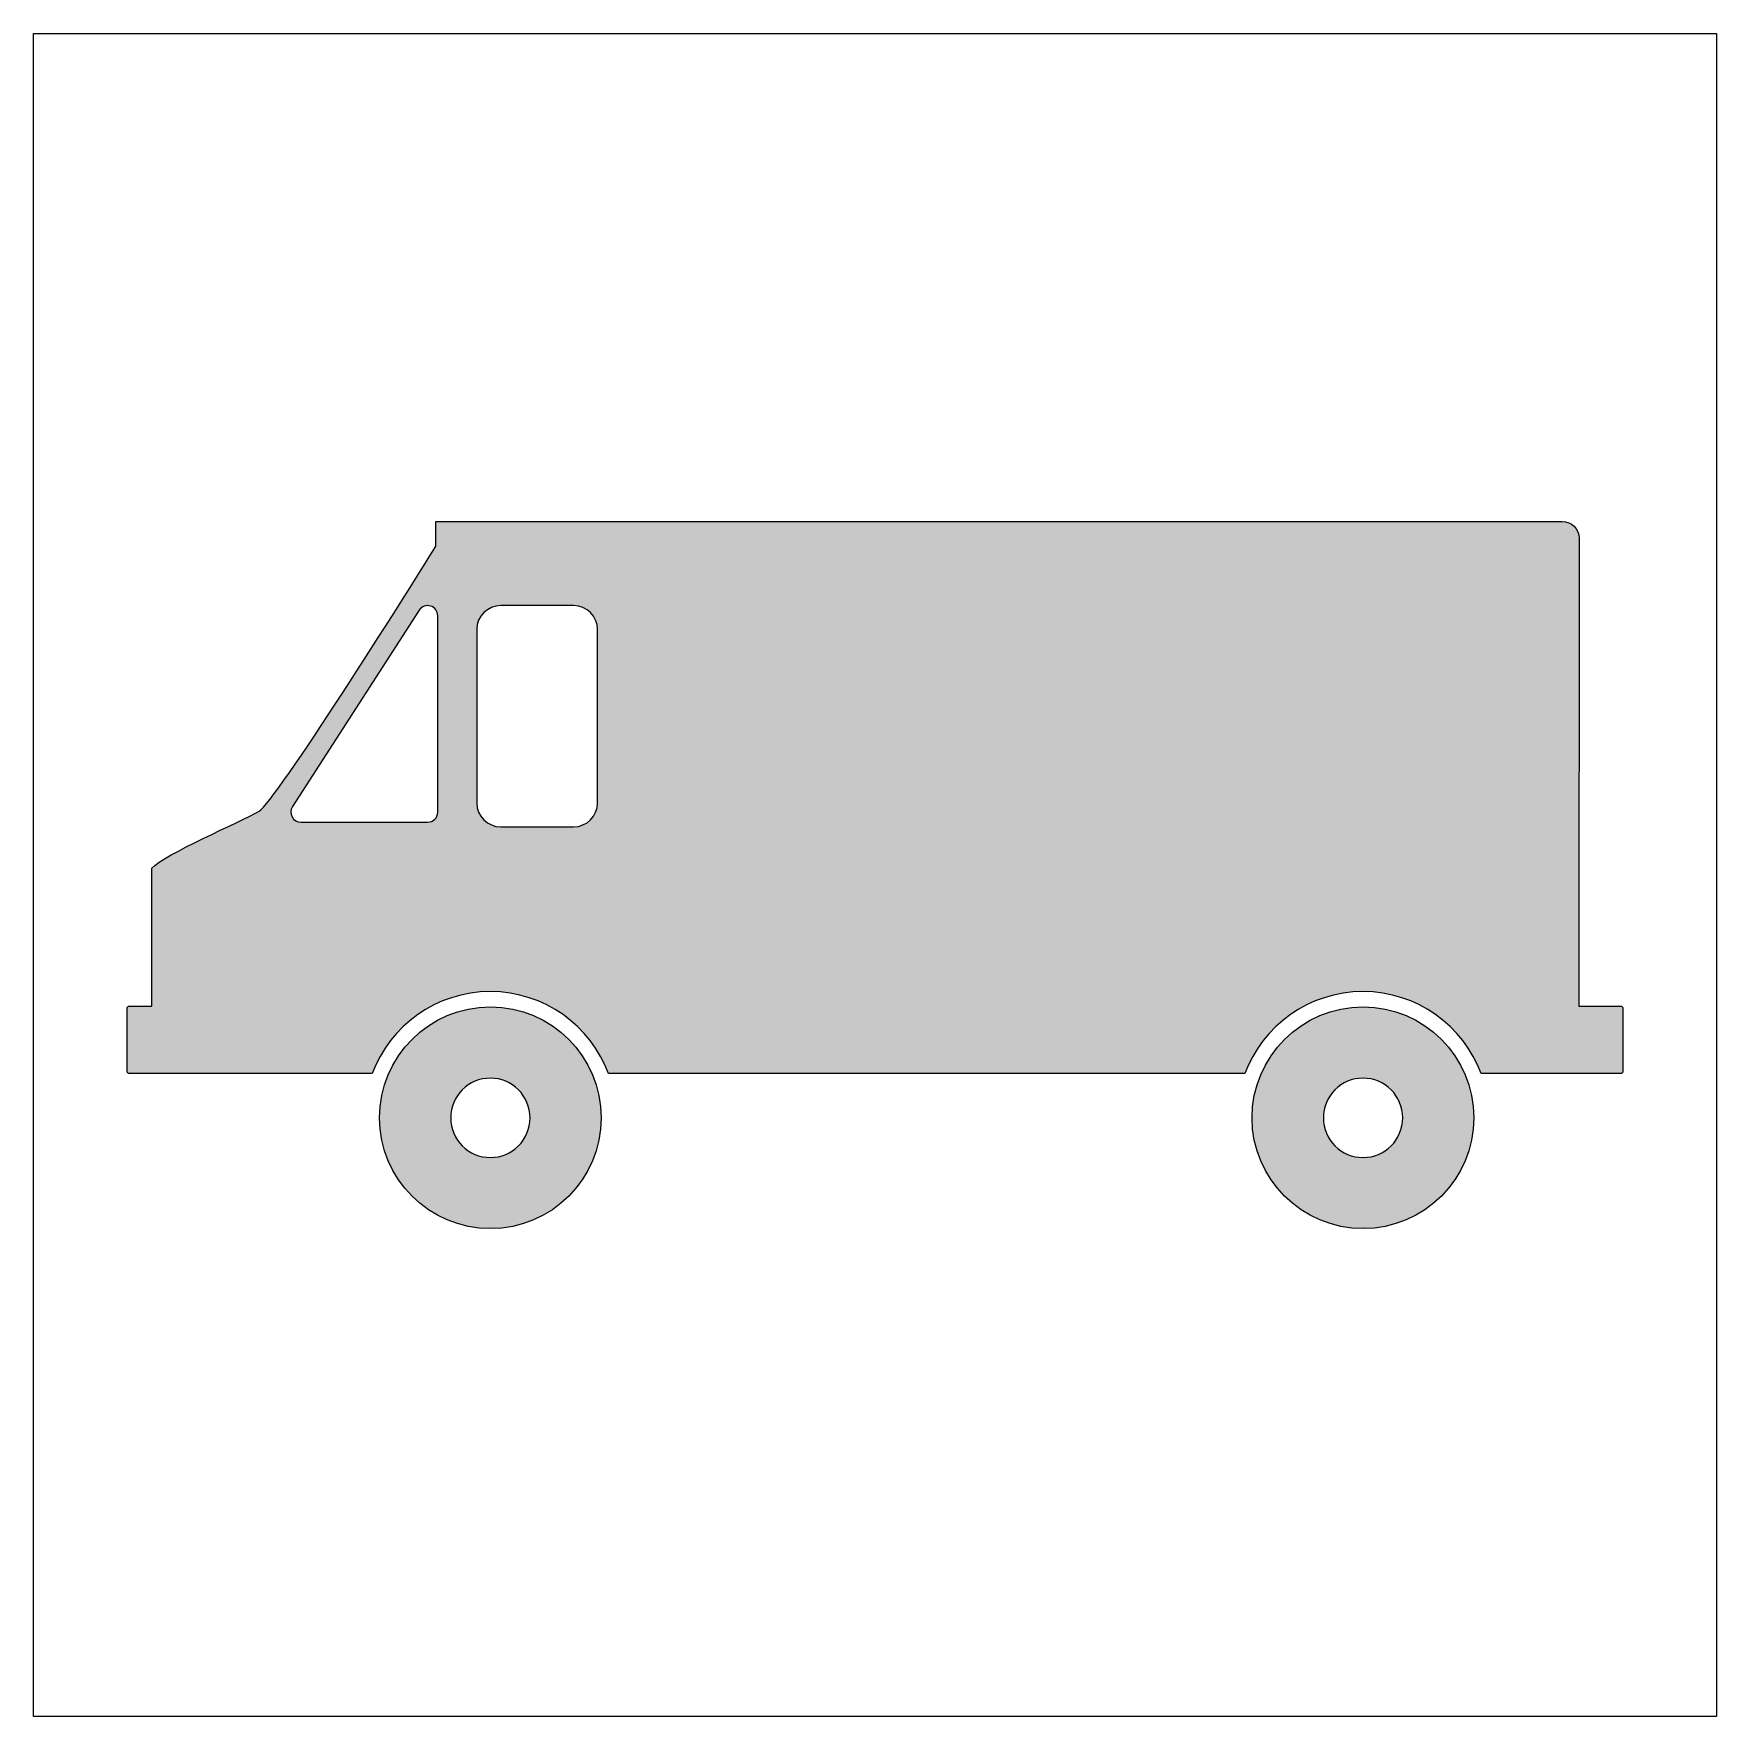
# Model space of a CAD drawing. Header units: inches. Extents: x 0 to 114, y 0 to 114.
import ezdxf

# ---------------------------------------------------------------- set-up
doc = ezdxf.new("R2010")
doc.units = ezdxf.units.IN
doc.header["$MEASUREMENT"] = 0
doc.layers.add('Image Background', color=7, linetype='Continuous')
doc.layers.add('Layer 1', color=7, linetype='Continuous')
picture_1 = doc.add_image_def('image1.png', size_in_pixel=(1350, 1350))

msp = doc.modelspace()

# ---------------------------------------------------------------- hatches: boundary and pattern name
at = {"layer": 'Layer 1', "true_color": 0x7f3f97}
h = msp.add_hatch(color=205, dxfattribs=at)
h.dxf.hatch_style = 2
edge = h.paths.add_edge_path()
edge.add_spline(control_points=[(107.79, 48.25), (107.79, 48.25), (104.95, 48.25), (104.95, 48.25), (104.95, 48.25), (104.98, 80.02), (104.98, 80.02), (104.98, 80.66), (104.46, 81.17), (103.82, 81.17), (103.82, 81.17), (103.42, 81.17), (103.42, 81.17), (103.42, 81.17), (96.77, 81.17), (96.77, 81.17), (96.77, 81.17), (27.33, 81.17), (27.33, 81.17), (27.33, 81.17), (27.33, 79.48), (27.33, 79.48), (25.31, 76.25), (16.42, 62.12), (15.31, 61.48), (14.07, 60.76), (8.86, 58.55), (8.02, 57.61), (8.02, 57.61), (8.02, 48.25), (8.02, 48.25), (8.02, 48.25), (6.51, 48.25), (6.51, 48.25), (6.42, 48.25), (6.35, 48.18), (6.35, 48.09), (6.35, 48.09), (6.35, 43.82), (6.35, 43.82), (6.35, 43.73), (6.42, 43.66), (6.51, 43.66), (6.51, 43.66), (23, 43.66), (23, 43.66), (24.21, 46.91), (27.35, 49.23), (31.02, 49.23), (34.7, 49.23), (37.83, 46.91), (39.05, 43.66), (39.05, 43.66), (82.27, 43.66), (82.27, 43.66), (83.49, 46.91), (86.62, 49.23), (90.3, 49.23), (93.97, 49.23), (97.11, 46.91), (98.32, 43.66), (98.32, 43.66), (107.79, 43.66), (107.79, 43.66), (107.88, 43.66), (107.95, 43.73), (107.95, 43.82), (107.95, 43.82), (107.95, 48.09), (107.95, 48.09), (107.95, 48.18), (107.88, 48.25), (107.79, 48.25)], knot_values=[0, 0, 0, 0, 1, 1, 1, 2, 2, 2, 3, 3, 3, 4, 4, 4, 5, 5, 5, 6, 6, 6, 7, 7, 7, 8, 8, 8, 9, 9, 9, 10, 10, 10, 11, 11, 11, 12, 12, 12, 13, 13, 13, 14, 14, 14, 15, 15, 15, 16, 16, 16, 17, 17, 17, 18, 18, 18, 19, 19, 19, 20, 20, 20, 21, 21, 21, 22, 22, 22, 23, 23, 23, 24, 24, 24, 24], degree=3, periodic=1)
edge = h.paths.add_edge_path()
edge.add_spline(control_points=[(27.45, 61.42), (27.45, 61.05), (27.14, 60.74), (26.76, 60.74), (26.76, 60.74), (18.15, 60.74), (18.15, 60.74), (17.9, 60.74), (17.67, 60.88), (17.55, 61.1), (17.43, 61.32), (17.44, 61.58), (17.58, 61.8), (17.58, 61.8), (26.19, 75.13), (26.19, 75.13), (26.35, 75.39), (26.67, 75.5), (26.96, 75.42), (27.25, 75.33), (27.45, 75.07), (27.45, 74.76), (27.45, 74.76), (27.45, 61.42), (27.45, 61.42)], knot_values=[0, 0, 0, 0, 1, 1, 1, 2, 2, 2, 3, 3, 3, 4, 4, 4, 5, 5, 5, 6, 6, 6, 7, 7, 7, 8, 8, 8, 8], degree=3, periodic=1)
edge = h.paths.add_edge_path()
edge.add_spline(control_points=[(38.3, 62.04), (38.3, 61.15), (37.58, 60.42), (36.68, 60.42), (36.68, 60.42), (31.73, 60.42), (31.73, 60.42), (30.83, 60.42), (30.1, 61.15), (30.1, 62.04), (30.1, 62.04), (30.1, 73.83), (30.1, 73.83), (30.1, 74.72), (30.83, 75.45), (31.73, 75.45), (31.73, 75.45), (36.68, 75.45), (36.68, 75.45), (37.58, 75.45), (38.3, 74.72), (38.3, 73.83), (38.3, 73.83), (38.3, 62.04), (38.3, 62.04)], knot_values=[0, 0, 0, 0, 1, 1, 1, 2, 2, 2, 3, 3, 3, 4, 4, 4, 5, 5, 5, 6, 6, 6, 7, 7, 7, 8, 8, 8, 8], degree=3, periodic=1)
h = msp.add_hatch(color=205, dxfattribs=at)
h.dxf.hatch_style = 2
edge = h.paths.add_edge_path()
edge.add_spline(control_points=[(31.03, 48.19), (26.87, 48.19), (23.49, 44.81), (23.49, 40.65), (23.49, 36.5), (26.87, 33.13), (31.03, 33.13), (35.18, 33.13), (38.55, 36.5), (38.55, 40.65), (38.55, 44.81), (35.18, 48.19), (31.03, 48.19)], knot_values=[0, 0, 0, 0, 1, 1, 1, 2, 2, 2, 3, 3, 3, 4, 4, 4, 4], degree=3, periodic=1)
edge = h.paths.add_edge_path()
edge.add_spline(control_points=[(31.03, 37.96), (29.53, 37.96), (28.33, 39.17), (28.33, 40.65), (28.33, 42.14), (29.53, 43.35), (31.03, 43.35), (32.51, 43.35), (33.72, 42.14), (33.72, 40.65), (33.72, 39.17), (32.51, 37.96), (31.03, 37.96)], knot_values=[0, 0, 0, 0, 1, 1, 1, 2, 2, 2, 3, 3, 3, 4, 4, 4, 4], degree=3, periodic=1)
h = msp.add_hatch(color=205, dxfattribs=at)
h.dxf.hatch_style = 2
edge = h.paths.add_edge_path()
edge.add_spline(control_points=[(97.83, 40.65), (97.83, 44.81), (94.45, 48.19), (90.3, 48.19), (86.15, 48.19), (82.76, 44.81), (82.76, 40.65), (82.76, 36.5), (86.15, 33.13), (90.3, 33.13), (94.45, 33.13), (97.83, 36.5), (97.83, 40.65)], knot_values=[0, 0, 0, 0, 1, 1, 1, 2, 2, 2, 3, 3, 3, 4, 4, 4, 4], degree=3, periodic=1)
edge = h.paths.add_edge_path()
edge.add_spline(control_points=[(90.3, 37.96), (88.81, 37.96), (87.61, 39.17), (87.61, 40.65), (87.61, 42.14), (88.81, 43.35), (90.3, 43.35), (91.79, 43.35), (93, 42.14), (93, 40.65), (93, 39.17), (91.79, 37.96), (90.3, 37.96)], knot_values=[0, 0, 0, 0, 1, 1, 1, 2, 2, 2, 3, 3, 3, 4, 4, 4, 4], degree=3, periodic=1)

# ---------------------------------------------------------------- linework, layer by layer
at = {"layer": 'Layer 1', "lineweight": 0}
for points, knots in [([(107.79, 48.25), (107.79, 48.25), (104.95, 48.25), (104.95, 48.25), (104.95, 48.25), (104.98, 80.02), (104.98, 80.02), (104.98, 80.66), (104.46, 81.17), (103.82, 81.17), (103.82, 81.17), (103.42, 81.17), (103.42, 81.17), (103.42, 81.17), (96.77, 81.17), (96.77, 81.17), (96.77, 81.17), (27.33, 81.17), (27.33, 81.17), (27.33, 81.17), (27.33, 79.48), (27.33, 79.48), (25.31, 76.25), (16.42, 62.12), (15.31, 61.48), (14.07, 60.76), (8.86, 58.55), (8.02, 57.61), (8.02, 57.61), (8.02, 48.25), (8.02, 48.25), (8.02, 48.25), (6.51, 48.25), (6.51, 48.25), (6.42, 48.25), (6.35, 48.18), (6.35, 48.09), (6.35, 48.09), (6.35, 43.82), (6.35, 43.82), (6.35, 43.73), (6.42, 43.66), (6.51, 43.66), (6.51, 43.66), (23, 43.66), (23, 43.66), (24.21, 46.91), (27.35, 49.23), (31.02, 49.23), (34.7, 49.23), (37.83, 46.91), (39.05, 43.66), (39.05, 43.66), (82.27, 43.66), (82.27, 43.66), (83.49, 46.91), (86.62, 49.23), (90.3, 49.23), (93.97, 49.23), (97.11, 46.91), (98.32, 43.66), (98.32, 43.66), (107.79, 43.66), (107.79, 43.66), (107.88, 43.66), (107.95, 43.73), (107.95, 43.82), (107.95, 43.82), (107.95, 48.09), (107.95, 48.09), (107.95, 48.18), (107.88, 48.25), (107.79, 48.25)], [0, 0, 0, 0, 1, 1, 1, 2, 2, 2, 3, 3, 3, 4, 4, 4, 5, 5, 5, 6, 6, 6, 7, 7, 7, 8, 8, 8, 9, 9, 9, 10, 10, 10, 11, 11, 11, 12, 12, 12, 13, 13, 13, 14, 14, 14, 15, 15, 15, 16, 16, 16, 17, 17, 17, 18, 18, 18, 19, 19, 19, 20, 20, 20, 21, 21, 21, 22, 22, 22, 23, 23, 23, 24, 24, 24, 24]), ([(27.45, 61.42), (27.45, 61.05), (27.14, 60.74), (26.76, 60.74), (26.76, 60.74), (18.15, 60.74), (18.15, 60.74), (17.9, 60.74), (17.67, 60.88), (17.55, 61.1), (17.43, 61.32), (17.44, 61.58), (17.58, 61.8), (17.58, 61.8), (26.19, 75.13), (26.19, 75.13), (26.35, 75.39), (26.67, 75.5), (26.96, 75.42), (27.25, 75.33), (27.45, 75.07), (27.45, 74.76), (27.45, 74.76), (27.45, 61.42), (27.45, 61.42)], [0, 0, 0, 0, 1, 1, 1, 2, 2, 2, 3, 3, 3, 4, 4, 4, 5, 5, 5, 6, 6, 6, 7, 7, 7, 8, 8, 8, 8]), ([(38.3, 62.04), (38.3, 61.15), (37.58, 60.42), (36.68, 60.42), (36.68, 60.42), (31.73, 60.42), (31.73, 60.42), (30.83, 60.42), (30.1, 61.15), (30.1, 62.04), (30.1, 62.04), (30.1, 73.83), (30.1, 73.83), (30.1, 74.72), (30.83, 75.45), (31.73, 75.45), (31.73, 75.45), (36.68, 75.45), (36.68, 75.45), (37.58, 75.45), (38.3, 74.72), (38.3, 73.83), (38.3, 73.83), (38.3, 62.04), (38.3, 62.04)], [0, 0, 0, 0, 1, 1, 1, 2, 2, 2, 3, 3, 3, 4, 4, 4, 5, 5, 5, 6, 6, 6, 7, 7, 7, 8, 8, 8, 8]), ([(31.03, 48.19), (26.87, 48.19), (23.49, 44.81), (23.49, 40.65), (23.49, 36.5), (26.87, 33.13), (31.03, 33.13), (35.18, 33.13), (38.55, 36.5), (38.55, 40.65), (38.55, 44.81), (35.18, 48.19), (31.03, 48.19)], [0, 0, 0, 0, 1, 1, 1, 2, 2, 2, 3, 3, 3, 4, 4, 4, 4]), ([(97.83, 40.65), (97.83, 44.81), (94.45, 48.19), (90.3, 48.19), (86.15, 48.19), (82.76, 44.81), (82.76, 40.65), (82.76, 36.5), (86.15, 33.13), (90.3, 33.13), (94.45, 33.13), (97.83, 36.5), (97.83, 40.65)], [0, 0, 0, 0, 1, 1, 1, 2, 2, 2, 3, 3, 3, 4, 4, 4, 4]), ([(31.03, 37.96), (29.53, 37.96), (28.33, 39.17), (28.33, 40.65), (28.33, 42.14), (29.53, 43.35), (31.03, 43.35), (32.51, 43.35), (33.72, 42.14), (33.72, 40.65), (33.72, 39.17), (32.51, 37.96), (31.03, 37.96)], [0, 0, 0, 0, 1, 1, 1, 2, 2, 2, 3, 3, 3, 4, 4, 4, 4]), ([(90.3, 37.96), (88.81, 37.96), (87.61, 39.17), (87.61, 40.65), (87.61, 42.14), (88.81, 43.35), (90.3, 43.35), (91.79, 43.35), (93, 42.14), (93, 40.65), (93, 39.17), (91.79, 37.96), (90.3, 37.96)], [0, 0, 0, 0, 1, 1, 1, 2, 2, 2, 3, 3, 3, 4, 4, 4, 4])]:
    msp.add_open_spline(points, degree=3, knots=knots, dxfattribs=at)

# ---------------------------------------------------------------- pictures from other files: only their frames are drawn
at = {"layer": 'Image Background'}
image = msp.add_image(picture_1, insert=(0, 0), size_in_units=(114.3, 114.3), dxfattribs=at)

doc.saveas('drawing.dxf')
